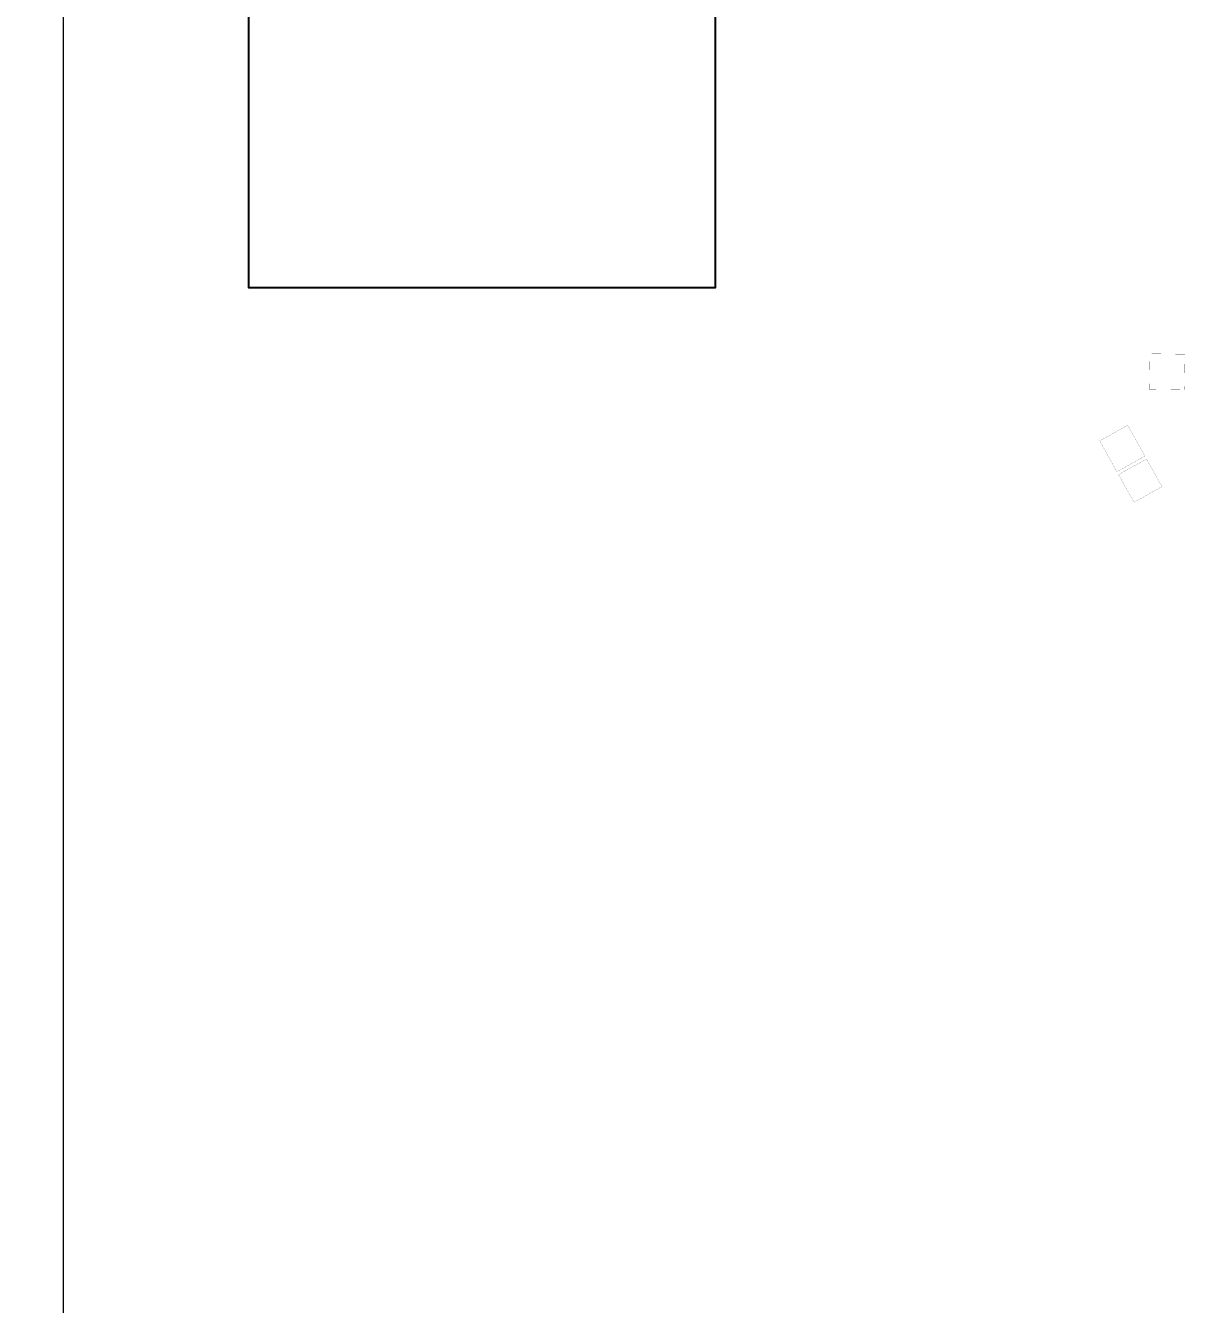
# Model space of a CAD drawing. Header units: metres. Extents: x 256329 to 886268, y -249371 to 355.
# Drawn here: x 283388.6 to 283477.2, y -672.5 to -574.9 of the extents above; entities that cross this region are included whole.
import ezdxf

# ---------------------------------------------------------------- set-up
doc = ezdxf.new("R2010")
doc.units = ezdxf.units.M
doc.header["$MEASUREMENT"] = 0
doc.layers.get('0').update_dxf_attribs({"lineweight": 18})
for name, color, linetype in [('BLK_1_FLR_4_FAR_AREA_DEDUCT', 7, 'Continuous'), ('BLK_1_FLR_4_LIFT_10', 251, 'Continuous'), ('BLK_1_FLR_4_LIFT_11', 251, 'Continuous'), ('BLK_1_FLR_4_LIFT_9', 251, 'Continuous')]:
    doc.layers.add(name, color=color, linetype=linetype)

msp = doc.modelspace()

# ---------------------------------------------------------------- linework, layer by layer
at = {"color": 6, "ltscale": 0.05, "elevation": -101.239328}
msp.add_lwpolyline([(283391.534286, -517.867031), (283701.955427, -517.867031), (283701.955427, -766.872472), (283391.534286, -766.872472)], close=True, dxfattribs=at)
at = {"layer": 'BLK_1_FLR_4_FAR_AREA_DEDUCT', "color": 14, "elevation": -101.239328}
msp.add_lwpolyline([(283405.680131, -548.345529), (283441.27365, -548.345529), (283441.27365, -594.919208), (283405.680131, -594.919208)], close=True, dxfattribs=at)
at = {"layer": 'BLK_1_FLR_4_LIFT_10', "color": 1, "linetype": 'ByBlock', "const_width": 0.01, "elevation": -202.438533}
msp.add_lwpolyline([(283472.752814, -605.393979), (283470.654591, -606.566629), (283470.621676, -606.588914), (283471.93088, -608.949097), (283474.070082, -607.750967)], close=True, dxfattribs=at)
at = {"layer": 'BLK_1_FLR_4_LIFT_11', "color": 1, "linetype": 'ByBlock', "const_width": 0.01, "elevation": -303.574718}
msp.add_lwpolyline([(283474.432308, -599.939003), (283477.132044, -599.976737), (283477.091673, -602.678146), (283474.392332, -602.640418)], close=True, dxfattribs=at)
at = {"layer": 'BLK_1_FLR_4_LIFT_9', "color": 1, "linetype": 'ByBlock', "const_width": 0.01, "elevation": -303.66}
msp.add_lwpolyline([(283474.18962, -607.971445), (283472.058121, -609.166969), (283473.238096, -611.275957), (283475.370695, -610.083255)], close=True, dxfattribs=at)

doc.saveas('drawing.dxf')
